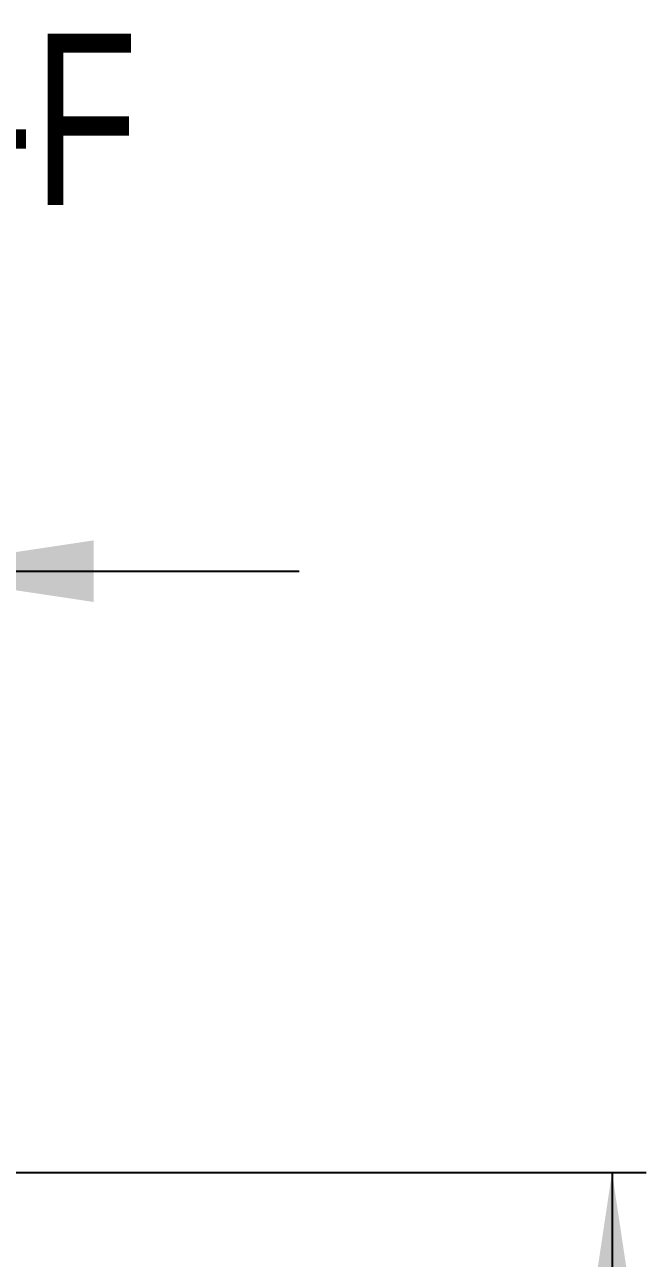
# Model space of a CAD drawing. Header units: millimetres. Extents: x 0 to 1188, y 0 to 841.
# Drawn here: x 647.1 to 665.25, y 108.25 to 144.28 of the extents above; entities that cross this region are included whole.
import ezdxf

# ---------------------------------------------------------------- set-up
doc = ezdxf.new("R2010")
doc.units = ezdxf.units.MM
doc.styles.add('SLDTEXTSTYLE3', font='ARIALN.TTF', dxfattribs={"width": 0.87})
doc.dimstyles.new('SLDDIMSTYLE2', dxfattribs={"dimtxt": 3.5, "dimasz": 6, "dimexe": 0, "dimexo": 0.0625, "dimgap": 0.875, "dimtad": 1, "dimrnd": 1e-09, "dimzin": 12, "dimdsep": 46, "dimtxsty": 'SLDTEXTSTYLE3', "dimsah": 1, "dimcen": 0.09, "dimadec": 0, "dimazin": 3, "dimtfac": 1, "dimtofl": 0, "dimtmove": 0, "dimatfit": 3, "dimfxl": 0, "dimfrac": 2, "dimtolj": 1, "dimtzin": 12, "dimarcsym": 0})
doc.dimstyles.new('SLDDIMSTYLE3', dxfattribs={"dimtxt": 3.5, "dimasz": 6, "dimexe": 0, "dimexo": 0.0625, "dimgap": 0.875, "dimtad": 1, "dimrnd": 1e-09, "dimzin": 12, "dimdsep": 46, "dimtxsty": 'SLDTEXTSTYLE3', "dimsah": 1, "dimcen": 0.09, "dimadec": 0, "dimazin": 3, "dimtfac": 1, "dimtmove": 0, "dimatfit": 0, "dimfxl": 0, "dimfrac": 2, "dimtolj": 1, "dimtzin": 12, "dimarcsym": 0})

# ---------------------------------------------------------------- blocks, each defined once
blk = doc.blocks.new('_D_69')
for p, q in [((645.691, 110.759), (665.247, 110.759)), ((664.247, 110.759), (664.247, 80.759)), ((635.715, 80.759), (665.247, 80.759))]:
    blk.add_line(p, q)
for points in [[(664.247, 110.759), (663.347, 104.759), (665.147, 104.759)], [(664.247, 80.759), (665.147, 86.759), (663.347, 86.759)]]:
    blk.add_solid(points)
at = {"insert": (659.735, 94.137), "char_height": 3.5, "attachment_point": 1, "rotation": 90, "style": 'SLDTEXTSTYLE3'}
blk.add_mtext('30', dxfattribs=at)
blk = doc.blocks.new('_D_71')
for p, q in [((632.015, 116.402), (632.015, 129.318)), ((643.115, 116.431), (643.115, 129.318)), ((632.015, 128.318), (620.015, 128.318)), ((643.115, 128.318), (632.015, 128.318)), ((643.115, 128.318), (655.115, 128.318))]:
    blk.add_line(p, q)
for points in [[(632.015, 128.318), (626.015, 129.218), (626.015, 127.418)], [(643.115, 128.318), (649.115, 127.418), (649.115, 129.218)]]:
    blk.add_solid(points)
at = {"insert": (633.309, 132.83), "char_height": 3.5, "attachment_point": 1, "style": 'SLDTEXTSTYLE3'}
blk.add_mtext('11,10', dxfattribs=at)

msp = doc.modelspace()

# ---------------------------------------------------------------- texts
at = {"insert": (638.217, 144.013), "char_height": 5, "attachment_point": 2, "style": 'SLDTEXTSTYLE3'}
msp.add_mtext('Schnitt F-F', dxfattribs=at)

# ---------------------------------------------------------------- dimensions: what is measured, and where the dimension line sits
dim = msp.add_linear_dim(base=(632.015, 128.318), p1=(643.115, 115.431), p2=(632.015, 115.402), dimstyle='SLDDIMSTYLE3')
dim.commit()
dim.dimension.update_dxf_attribs({"geometry": '_D_71', "text_midpoint": (638.241, 128.318), "dimtype": 160})
dim = msp.add_linear_dim(base=(664.247, 80.759), p1=(644.691, 110.759), p2=(634.715, 80.759), angle=90, dimstyle='SLDDIMSTYLE2')
dim.commit()
dim.dimension.update_dxf_attribs({"geometry": '_D_69', "text_midpoint": (664.247, 96.328), "dimtype": 160})

doc.saveas('drawing.dxf')
